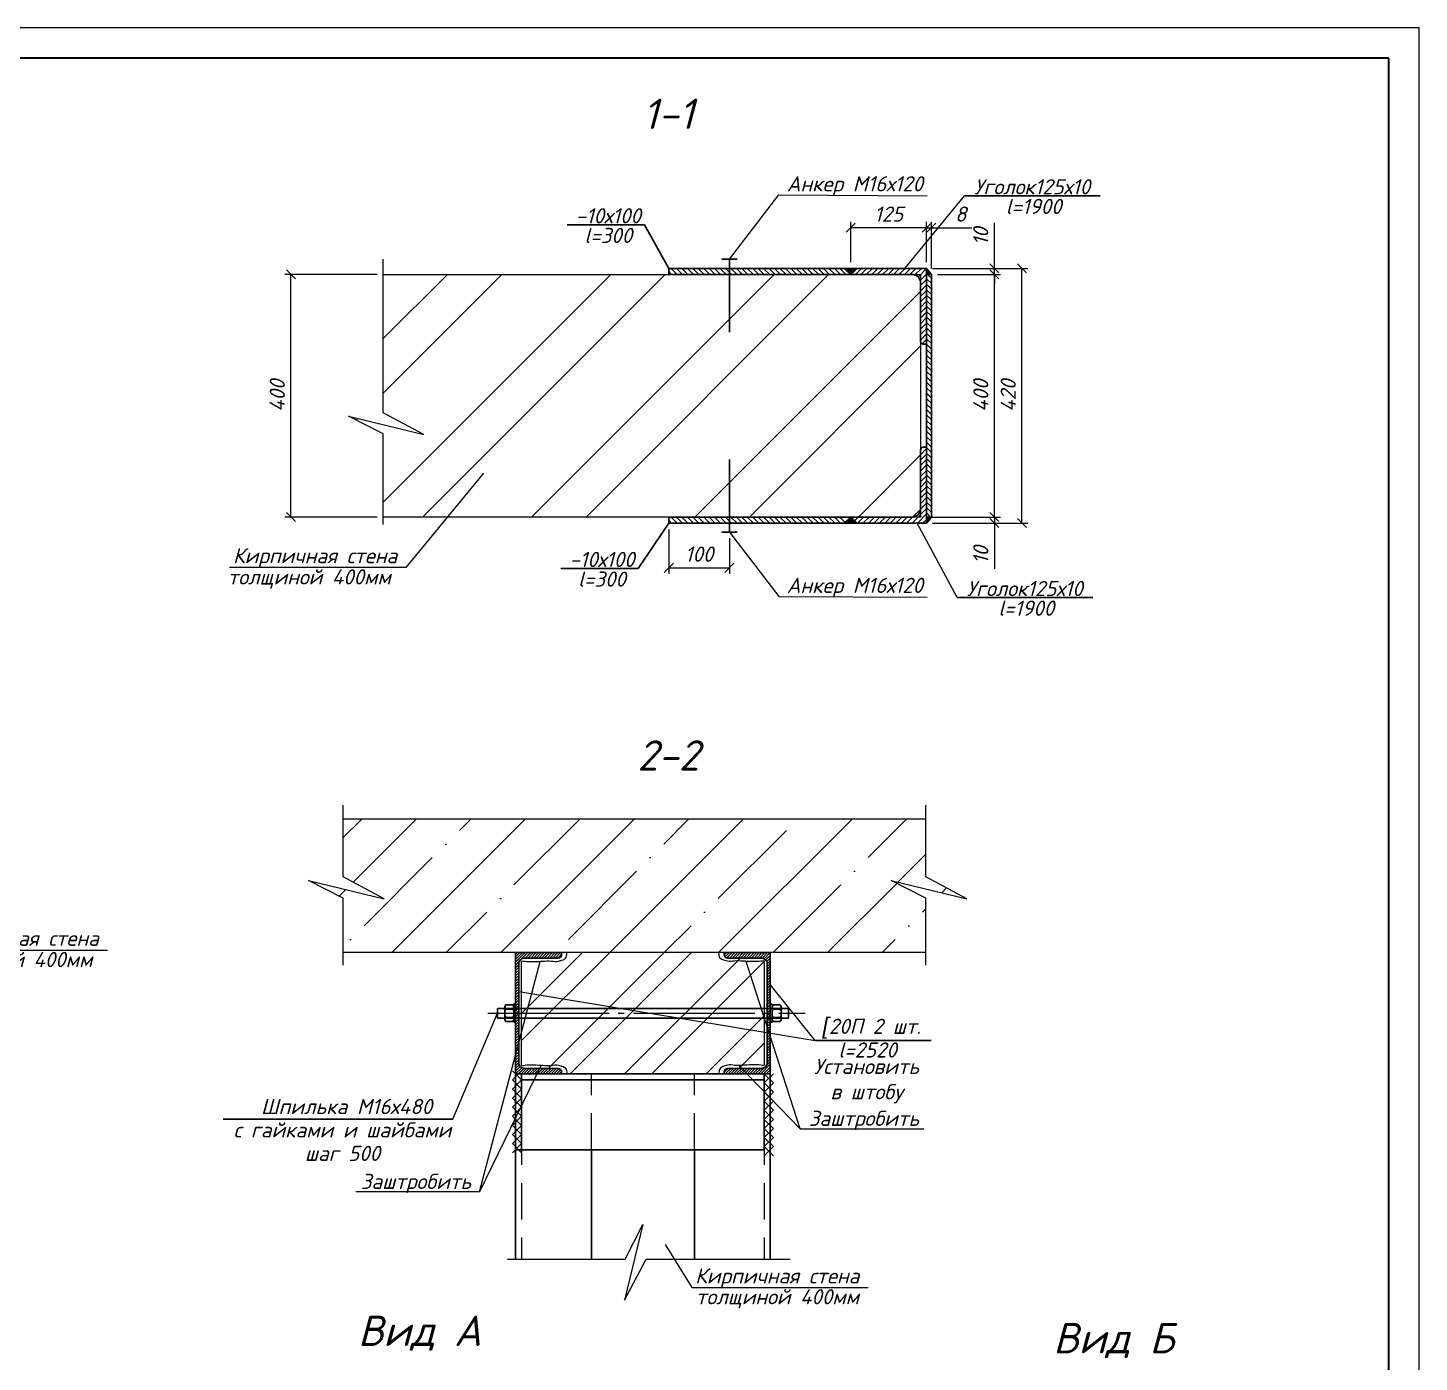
# Model space of a CAD drawing. Header units: millimetres. Extents: x 19346 to 188849, y 18183 to 1386204.
# Drawn here: x 129053 to 131347, y 27860 to 30060 of the extents above; entities that cross this region are included whole.
import ezdxf

# ---------------------------------------------------------------- set-up
doc = ezdxf.new("R2010")
doc.units = ezdxf.units.MM
doc.linetypes.add('GOST2.303 5', pattern=[24, 20, -1.5, 1, -1.5])
doc.linetypes.add('Пунктир 2мм', pattern=[3, 2, -1])
doc.layers.get('DEFPOINTS').update_dxf_attribs({"color": 1})
doc.layers.add('013', color=7, linetype='Continuous', lineweight=13)
doc.layers.add('030', color=7, linetype='Continuous', lineweight=30)
doc.styles.add('10', font='isocpeui.ttf', dxfattribs={"height": 25})
doc.styles.add('GOST', font='isocpeur.TTF')
doc.dimstyles.new('10', dxfattribs={"dimtxt": 37.5, "dimasz": 15, "dimexe": 10, "dimexo": 10, "dimgap": 10, "dimtad": 1, "dimtxsty": '10', "dimblk": 'OBLIQUE', "dimcen": 2.5, "dimadec": 0, "dimazin": 0, "dimtfac": 1, "dimtmove": 0, "dimatfit": 3, "dimfxl": 1, "dimlwd": 15, "dimlwe": 15, "dimarcsym": 0})
pattern_1 = [(135, (15736.067, 509.553), (-4.49012806, -4.49012806), [])]

# ---------------------------------------------------------------- blocks, each defined once
blk = doc.blocks.new('*U16')
at = {"color": 44, "lineweight": 20, "ltscale": 10}
for p, q in [((594, 420), (0, 420)), ((594, 0), (594, 420))]:
    blk.add_line(p, q, dxfattribs=at)
at = {"color": 137, "lineweight": 35, "ltscale": 10}
for p, q in [((589, 415), (20, 415)), ((589, 5), (589, 415))]:
    blk.add_line(p, q, dxfattribs=at)
at = {"color": 44, "lineweight": 13, "style": 'GOST', "oblique": 10, "width": 0.8}
for tag in ['ФОРМАТВЕРТ', 'ФОРМАТГОРИЗ']:
    blk.add_attdef(tag, (542.98, 1.6), '', height=2, dxfattribs=at)
blk = doc.blocks.new('*U174')
blk.add_lwpolyline([(-34.5, 90.5), (-29.1, 90.5, -0.414214), (-24.5, 85.9), (-24.5, -10.5, 0.414214), (-10.5, -24.5), (85.9, -24.5, -0.414214), (90.5, -29.1), (90.5, -34.5), (-34.5, -34.5)], format="xyb", close=True)
blk = doc.blocks.new('_OBLIQUE')
at = {"color": 0, "linetype": 'ByBlock'}
blk.add_line((-0.5, -0.5), (0.5, 0.5), dxfattribs=at)
blk = doc.blocks.new('*D291')
at = {"color": 0, "lineweight": 15, "ltscale": 100, "transparency": 16777216}
for p, q in [((129628.9, 29653.6), (129476.9, 29653.6)), ((129486.9, 29253.6), (129486.9, 29653.6)), ((129628.9, 29253.6), (129476.9, 29253.6))]:
    blk.add_line(p, q, dxfattribs=at)
at = {"layer": 'DEFPOINTS', "color": 0, "ltscale": 100, "transparency": 16777216}
for p in [(129486.9, 29653.6), (129638.9, 29653.6), (129638.9, 29253.6)]:
    blk.add_point(p, dxfattribs=at)
at = {"color": 0, "lineweight": 15, "ltscale": 100, "transparency": 16777216, "xscale": 15, "yscale": 15, "zscale": 15}
for p, rotation in [((129486.9, 29653.6), 90), ((129486.9, 29253.6), 270)]:
    blk.add_blockref('_OBLIQUE', p, dxfattribs=dict(at, rotation=rotation))
at = {"color": 0, "ltscale": 100, "transparency": 16777216, "insert": (129464.4, 29453.6), "char_height": 25, "attachment_point": 5, "rotation": 90, "style": '10'}
blk.add_mtext('400', dxfattribs=at)
blk = doc.blocks.new('*D292')
at = {"color": 0, "lineweight": 15, "ltscale": 100, "transparency": 16777216}
for p, q in [((130409.8, 29673.6), (130409.8, 29740.6)), ((130534.8, 29730.6), (130409.8, 29730.6)), ((130534.8, 29673.6), (130534.8, 29740.6))]:
    blk.add_line(p, q, dxfattribs=at)
at = {"layer": 'DEFPOINTS', "color": 0, "ltscale": 100, "transparency": 16777216}
for p in [(130409.8, 29730.6), (130409.8, 29663.6), (130534.8, 29663.6)]:
    blk.add_point(p, dxfattribs=at)
at = {"color": 0, "lineweight": 15, "ltscale": 100, "transparency": 16777216, "xscale": 15, "yscale": 15, "zscale": 15, "rotation": 180}
blk.add_blockref('_OBLIQUE', (130409.8, 29730.6), dxfattribs=at)
at = {"color": 0, "lineweight": 15, "ltscale": 100, "transparency": 16777216, "xscale": 15, "yscale": 15, "zscale": 15}
blk.add_blockref('_OBLIQUE', (130534.8, 29730.6), dxfattribs=at)
at = {"color": 0, "ltscale": 100, "transparency": 16777216, "insert": (130472.3, 29753.1), "char_height": 25, "attachment_point": 5, "style": '10'}
blk.add_mtext('125', dxfattribs=at)
blk = doc.blocks.new('*D293')
at = {"color": 0, "lineweight": 15, "ltscale": 100, "transparency": 16777216}
for p, q in [((130534.8, 29730.6), (130519.8, 29730.6)), ((130534.8, 29673.6), (130534.8, 29740.6)), ((130534.8, 29730.6), (130542.8, 29730.6)), ((130542.8, 29663.6), (130542.8, 29740.6)), ((130542.8, 29730.6), (130609.4, 29730.6))]:
    blk.add_line(p, q, dxfattribs=at)
at = {"layer": 'DEFPOINTS', "color": 0, "ltscale": 100, "transparency": 16777216}
for p in [(130542.8, 29730.6), (130534.8, 29663.6), (130542.8, 29653.6)]:
    blk.add_point(p, dxfattribs=at)
at = {"color": 0, "lineweight": 15, "ltscale": 100, "transparency": 16777216, "xscale": 15, "yscale": 15, "zscale": 15}
blk.add_blockref('_OBLIQUE', (130534.8, 29730.6), dxfattribs=at)
at = {"color": 0, "lineweight": 15, "ltscale": 100, "transparency": 16777216, "xscale": 15, "yscale": 15, "zscale": 15, "rotation": 180}
blk.add_blockref('_OBLIQUE', (130542.8, 29730.6), dxfattribs=at)
at = {"color": 0, "ltscale": 100, "transparency": 16777216, "insert": (130591.1, 29753.1), "char_height": 25, "attachment_point": 5, "style": '10'}
blk.add_mtext('8', dxfattribs=at)
blk = doc.blocks.new('*D294')
at = {"color": 0, "lineweight": 15, "ltscale": 100, "transparency": 16777216}
for p, q in [((130646.6, 29253.6), (130646.6, 29268.6)), ((130552.8, 29253.6), (130656.6, 29253.6)), ((130646.6, 29253.6), (130646.6, 29243.6)), ((130544.8, 29243.6), (130656.6, 29243.6)), ((130646.6, 29243.6), (130646.6, 29168.4))]:
    blk.add_line(p, q, dxfattribs=at)
at = {"layer": 'DEFPOINTS', "color": 0, "ltscale": 100, "transparency": 16777216}
for p in [(130542.8, 29253.6), (130534.8, 29243.6), (130646.6, 29243.6)]:
    blk.add_point(p, dxfattribs=at)
at = {"color": 0, "lineweight": 15, "ltscale": 100, "transparency": 16777216, "xscale": 15, "yscale": 15, "zscale": 15}
for p, rotation in [((130646.6, 29253.6), 270), ((130646.6, 29243.6), 90)]:
    blk.add_blockref('_OBLIQUE', p, dxfattribs=dict(at, rotation=rotation))
at = {"color": 0, "ltscale": 100, "transparency": 16777216, "insert": (130624.1, 29191), "char_height": 25, "attachment_point": 5, "rotation": 90, "style": '10'}
blk.add_mtext('10', dxfattribs=at)
blk = doc.blocks.new('*D295')
at = {"color": 0, "lineweight": 15, "ltscale": 100, "transparency": 16777216}
for p, q in [((130552.8, 29653.6), (130656.6, 29653.6)), ((130646.6, 29253.6), (130646.6, 29653.6)), ((130534.8, 29253.6), (130656.6, 29253.6))]:
    blk.add_line(p, q, dxfattribs=at)
at = {"layer": 'DEFPOINTS', "color": 0, "ltscale": 100, "transparency": 16777216}
for p in [(130542.8, 29653.6), (130646.6, 29653.6), (130524.8, 29253.6)]:
    blk.add_point(p, dxfattribs=at)
at = {"color": 0, "lineweight": 15, "ltscale": 100, "transparency": 16777216, "xscale": 15, "yscale": 15, "zscale": 15}
for p, rotation in [((130646.6, 29653.6), 90), ((130646.6, 29253.6), 270)]:
    blk.add_blockref('_OBLIQUE', p, dxfattribs=dict(at, rotation=rotation))
at = {"color": 0, "ltscale": 100, "transparency": 16777216, "insert": (130624.1, 29453.6), "char_height": 25, "attachment_point": 5, "rotation": 90, "style": '10'}
blk.add_mtext('400', dxfattribs=at)
blk = doc.blocks.new('*D264')
at = {"color": 0, "lineweight": 15, "ltscale": 100, "transparency": 16777216}
for p, q in [((130646.6, 29663.6), (130646.6, 29738.8)), ((130544.8, 29663.6), (130656.6, 29663.6)), ((130646.6, 29653.6), (130646.6, 29663.6)), ((130552.8, 29653.6), (130656.6, 29653.6)), ((130646.6, 29653.6), (130646.6, 29638.6))]:
    blk.add_line(p, q, dxfattribs=at)
at = {"layer": 'DEFPOINTS', "color": 0, "ltscale": 100, "transparency": 16777216}
for p in [(130534.8, 29663.6), (130646.6, 29663.6), (130542.8, 29653.6)]:
    blk.add_point(p, dxfattribs=at)
at = {"color": 0, "lineweight": 15, "ltscale": 100, "transparency": 16777216, "xscale": 15, "yscale": 15, "zscale": 15}
for p, rotation in [((130646.6, 29663.6), 270), ((130646.6, 29653.6), 90)]:
    blk.add_blockref('_OBLIQUE', p, dxfattribs=dict(at, rotation=rotation))
at = {"color": 0, "ltscale": 100, "transparency": 16777216, "insert": (130624.1, 29716.2), "char_height": 25, "attachment_point": 5, "rotation": 90, "style": '10'}
blk.add_mtext('10', dxfattribs=at)
blk = doc.blocks.new('*D265')
at = {"color": 0, "lineweight": 15, "ltscale": 100, "transparency": 16777216}
for p, q in [((130544.8, 29663.6), (130701.9, 29663.6)), ((130691.9, 29243.6), (130691.9, 29663.6)), ((130544.8, 29243.6), (130701.9, 29243.6))]:
    blk.add_line(p, q, dxfattribs=at)
at = {"layer": 'DEFPOINTS', "color": 0, "ltscale": 100, "transparency": 16777216}
for p in [(130534.8, 29663.6), (130691.9, 29663.6), (130534.8, 29243.6)]:
    blk.add_point(p, dxfattribs=at)
at = {"color": 0, "lineweight": 15, "ltscale": 100, "transparency": 16777216, "xscale": 15, "yscale": 15, "zscale": 15}
for p, rotation in [((130691.9, 29663.6), 90), ((130691.9, 29243.6), 270)]:
    blk.add_blockref('_OBLIQUE', p, dxfattribs=dict(at, rotation=rotation))
at = {"color": 0, "ltscale": 100, "transparency": 16777216, "insert": (130669.4, 29453.6), "char_height": 25, "attachment_point": 5, "rotation": 90, "style": '10'}
blk.add_mtext('420', dxfattribs=at)
blk = doc.blocks.new('*D297')
at = {"color": 0, "lineweight": 15, "ltscale": 100, "transparency": 16777216}
for p, q in [((130109.8, 29233.6), (130109.8, 29159.9)), ((130209.8, 29218.6), (130209.8, 29159.9)), ((130109.8, 29169.9), (130209.8, 29169.9))]:
    blk.add_line(p, q, dxfattribs=at)
at = {"layer": 'DEFPOINTS', "color": 0, "ltscale": 100, "transparency": 16777216}
for p in [(130109.8, 29243.6), (130209.8, 29228.6), (130209.8, 29169.9)]:
    blk.add_point(p, dxfattribs=at)
at = {"color": 0, "lineweight": 15, "ltscale": 100, "transparency": 16777216, "xscale": 15, "yscale": 15, "zscale": 15, "rotation": 180}
blk.add_blockref('_OBLIQUE', (130109.8, 29169.9), dxfattribs=at)
at = {"color": 0, "lineweight": 15, "ltscale": 100, "transparency": 16777216, "xscale": 15, "yscale": 15, "zscale": 15}
blk.add_blockref('_OBLIQUE', (130209.8, 29169.9), dxfattribs=at)
at = {"color": 0, "ltscale": 100, "transparency": 16777216, "insert": (130159.8, 29192.4), "char_height": 25, "attachment_point": 5, "style": '10'}
blk.add_mtext('100', dxfattribs=at)
blk = doc.blocks.new('*U310')
blk.add_lwpolyline([(-23, -100), (53, -100), (53, -96.5, 0.414214), (47.5, -91), (-8.3, -91, -0.414214), (-17.8, -81.5), (-17.8, 81.5, -0.414214), (-8.3, 91), (47.5, 91, 0.414214), (53, 96.5), (53, 100), (-23, 100)], format="xyb", close=True)
blk = doc.blocks.new('*U315')
at = {"color": 0, "linetype": 'ByBlock', "lineweight": -2}
for p, q in [((-7.4, 11), (-5.8, 13.9)), ((-7.4, 11), (-7.4, -11)), ((5.8, 13.9), (-5.8, 13.9)), ((-5.8, 6.9), (5.8, 6.9)), ((7.4, 11), (5.8, 13.9)), ((7.4, -11), (7.4, 11)), ((-7.4, -11), (-5.8, -13.9)), ((-5.8, -6.9), (5.8, -6.9)), ((5.8, -13.9), (-5.8, -13.9)), ((7.4, -11), (5.8, -13.9))]:
    blk.add_line(p, q, dxfattribs=at)
for centre, start, end in [((-1.7, 10.9), 179.278, 224.8196), ((-1.7, 2.9), 135.1804, 180.722), ((1.7, 10.9), 315.1804, 0.722), ((1.7, 2.9), 359.278, 44.8196), ((-1.7, -2.9), 179.278, 224.8196), ((-1.7, -10.9), 135.1804, 180.722), ((1.7, -2.9), 315.1804, 0.722), ((1.7, -10.9), 359.278, 44.8196)]:
    blk.add_arc(centre, 5.68, start, end, dxfattribs=at)
blk = doc.blocks.new('*U316')
at = {"color": 0, "linetype": 'ByBlock', "lineweight": 9}
for p, q in [((-1.5, 8.5), (1.5, 8.5)), ((-1.5, -8.5), (1.5, -8.5))]:
    blk.add_line(p, q, dxfattribs=at)
at = {"color": 0, "linetype": 'ByBlock', "lineweight": -2}
blk.add_lwpolyline([(-1.5, -15), (1.5, -15), (1.5, 15), (-1.5, 15)], close=True, dxfattribs=at)

msp = doc.modelspace()

# ---------------------------------------------------------------- hatches: boundary and pattern name
at = {"layer": '013', "ltscale": 100}
h = msp.add_hatch(dxfattribs=at)
h.set_pattern_fill('ANSI31', color=256, scale=2, angle=90)
h.set_pattern_definition(pattern_1)
h.paths.add_polyline_path([(130399.159, 29663.593), (130109.766, 29663.593), (130109.766, 29653.593), (130409.159, 29653.593)])
h = msp.add_hatch(color=256, dxfattribs=at)
h.dxf.hatch_style = 1
h.paths.add_polyline_path([(130399.159, 29663.593), (130420.372, 29663.593), (130409.766, 29652.987)])
h = msp.add_hatch(dxfattribs=at)
h.set_pattern_fill('ANSI31', color=256, scale=2)
h.set_pattern_definition([(45, (130522.686, 29651.117), (-4.49013, 4.49013), [])])
h.paths.add_polyline_path([(130524.766, 29653.593), (130510.766, 29653.593, -0.41421356), (130524.766, 29639.593)], flags=17)
h.paths.add_polyline_path([(130534.766, 29663.593), (130409.766, 29663.593), (130409.766, 29658.193, 0.41421356), (130414.366, 29653.593), (130510.766, 29653.593), (130524.766, 29653.593), (130524.766, 29543.193, 0.41421356), (130529.366, 29538.593), (130534.766, 29538.593)])
h = msp.add_hatch(color=256, dxfattribs=at)
h.dxf.hatch_style = 1
h.paths.add_polyline_path([(130542.766, 29653.593), (130534.766, 29653.593), (130534.766, 29663.593)])
h = msp.add_hatch(dxfattribs=at)
h.set_pattern_fill('ANSI32', color=256, scale=20)
h.set_pattern_definition([(45, (7953.71, 0), (-134.70384, 134.70384), []), (45, (8043.51, 0), (-134.70384, 134.70384), [])])
edge = h.paths.add_edge_path()
edge.add_arc((130510.766, 29639.593), 14, 0, 90)
edge.add_line((130510.766, 29653.593), (130414.366, 29653.593))
edge.add_line((130414.366, 29653.593), (130410.372, 29653.593))
edge.add_line((130410.372, 29653.593), (130409.766, 29652.987))
edge.add_line((130409.766, 29652.987), (130409.159, 29653.593))
edge.add_line((130409.159, 29653.593), (130109.766, 29653.593))
edge.add_line((130109.766, 29653.593), (129638.854, 29653.593))
edge.add_line((129638.854, 29653.593), (129638.854, 29425.662))
edge.add_line((129638.854, 29425.662), (129706.094, 29389.765))
edge.add_line((129706.094, 29389.765), (129581.562, 29419.677))
edge.add_line((129581.562, 29419.677), (129638.854, 29390.641))
edge.add_line((129638.854, 29390.641), (129638.854, 29253.593))
edge.add_line((129638.854, 29253.593), (130409.159, 29253.593))
edge.add_line((130409.159, 29253.593), (130409.766, 29294.2))
edge.add_line((130409.766, 29294.2), (130410.372, 29253.593))
edge.add_line((130410.372, 29253.593), (130510.766, 29253.593))
edge.add_arc((130510.766, 29267.593), 14, 270, 360)
edge.add_line((130524.766, 29267.593), (130524.766, 29403.993))
edge.add_line((130524.766, 29403.993), (130524.766, 29639.593))
h = msp.add_hatch(dxfattribs=at)
h.set_pattern_fill('ANSI31', color=256, scale=2, angle=90)
h.set_pattern_definition(pattern_1)
h.paths.add_polyline_path([(130542.766, 29653.593), (130534.766, 29653.593), (130534.766, 29253.593), (130542.766, 29253.593)])
h = msp.add_hatch(dxfattribs=at)
h.set_pattern_fill('ANSI31', color=256, scale=2)
h.set_pattern_definition([(45, (130523.2016, 29256.0276), (-4.49013, 4.49013), [])])
h.paths.add_polyline_path([(130524.766, 29267.593, -0.41421356), (130510.766, 29253.593), (130524.766, 29253.593)], flags=17)
h.paths.add_polyline_path([(130534.766, 29368.593), (130529.366, 29368.593, 0.41421356), (130524.766, 29363.993), (130524.766, 29267.593), (130524.766, 29253.593), (130414.366, 29253.593, 0.41421356), (130409.766, 29248.993), (130409.766, 29243.593), (130534.766, 29243.593)])
h = msp.add_hatch(dxfattribs=at)
h.set_pattern_fill('ANSI31', color=256, scale=2, angle=90)
h.set_pattern_definition([(135, (15736.067, 99.553), (-4.49012806, -4.49012806), [])])
h.paths.add_polyline_path([(130399.159, 29253.593), (130109.766, 29253.593), (130109.766, 29243.593), (130409.159, 29243.593)])
h = msp.add_hatch(color=256, dxfattribs=at)
h.dxf.hatch_style = 1
h.paths.add_polyline_path([(130399.159, 29243.593), (130420.372, 29243.593), (130409.766, 29254.2)])
h = msp.add_hatch(color=256, dxfattribs=at)
h.dxf.hatch_style = 1
h.paths.add_polyline_path([(130542.766, 29253.593), (130534.766, 29253.593), (130534.766, 29243.593)])
h = msp.add_hatch(dxfattribs=at)
h.set_pattern_fill('ANSI35', color=256, scale=20)
h.paths.add_polyline_path([(130533.762, 28625.18), (130476.47, 28654.216), (130601.002, 28624.304), (130533.762, 28660.201), (130533.762, 28755.46), (129573.213, 28755.46), (129573.213, 28660.201), (129640.453, 28624.304), (129515.922, 28654.216), (129573.213, 28625.18), (129573.213, 28535.46), (130533.762, 28535.46)])
h = msp.add_hatch(dxfattribs=at)
h.set_pattern_fill('ANSI31', color=256)
h.paths.add_polyline_path([(129933.167, 28531.96), (129933.167, 28535.46), (129857.167, 28535.46), (129857.167, 28335.46), (129933.167, 28335.46), (129933.167, 28338.96, 0.41421356), (129927.667, 28344.46), (129871.867, 28344.46, -0.41421356), (129862.367, 28353.96), (129862.367, 28516.96, -0.41421356), (129871.867, 28526.46), (129927.667, 28526.46, 0.41421356)])
h = msp.add_hatch(dxfattribs=at)
h.set_pattern_fill('ANSI32', color=256, scale=10)
h.paths.add_polyline_path([(130267.167, 28525.216, 0.13010982), (130262.467, 28526.46), (130206.667, 28526.46, -0.41421356), (130201.167, 28531.96), (130201.167, 28535.46), (129933.167, 28535.46), (129933.167, 28531.96, -0.41421356), (129927.667, 28526.46), (129871.867, 28526.46, 0.13010982), (129867.167, 28525.216), (129867.167, 28345.705, 0.13010982), (129871.867, 28344.46), (129927.667, 28344.46, -0.41421356), (129933.167, 28338.96), (129933.167, 28335.46), (130201.167, 28335.46), (130201.167, 28338.96, -0.41421356), (130206.667, 28344.46), (130262.467, 28344.46, 0.13010982), (130267.167, 28345.705)])
h = msp.add_hatch(dxfattribs=at)
h.set_pattern_fill('ANSI31', color=256)
h.paths.add_polyline_path([(130277.167, 28535.46), (130201.167, 28535.46), (130201.167, 28531.96, 0.41421356), (130206.667, 28526.46), (130262.467, 28526.46, -0.41421356), (130271.967, 28516.96), (130271.967, 28353.96, -0.41421356), (130262.467, 28344.46), (130206.667, 28344.46, 0.41421356), (130201.167, 28338.96), (130201.167, 28335.46), (130277.167, 28335.46)])

# ---------------------------------------------------------------- linework, layer by layer
at = {"ltscale": 100}
for p, q in [((130597.319, 29783.109), (130821.06, 29783.109)), ((130069.964, 29735.257), (129942.072, 29735.257)), ((130109.766, 29663.593), (130069.964, 29735.257)), ((130222.266, 29678.593), (130197.266, 29678.593)), ((130209.766, 29678.593), (130209.766, 29558.593)), ((130399.159, 29663.593), (130409.766, 29652.987)), ((130420.372, 29663.593), (130399.159, 29663.593)), ((130409.766, 29652.987), (130420.372, 29663.593)), ((130542.766, 29653.593), (130534.766, 29663.593)), ((130209.766, 29228.593), (130209.766, 29348.593)), ((130399.159, 29243.593), (130409.766, 29254.2)), ((130409.766, 29254.2), (130420.372, 29243.593)), ((130542.766, 29253.593), (130534.766, 29243.593)), ((130109.766, 29243.593), (130059.575, 29168.631)), ((130197.266, 29228.593), (130222.266, 29228.593)), ((130420.372, 29243.593), (130399.159, 29243.593)), ((130059.575, 29168.631), (129931.684, 29168.631)), ((130585.108, 29120.674), (130808.85, 29120.674)), ((130542.418, 28390.249), (130351.362, 28390.249)), ((129867.167, 28325.46), (129852.167, 28340.46)), ((129852.167, 28325.46), (129867.167, 28340.46)), ((130282.167, 28320.46), (130267.167, 28335.46)), ((130267.167, 28320.46), (130282.167, 28335.46)), ((129867.167, 28310.46), (129852.167, 28325.46)), ((129852.167, 28310.46), (129867.167, 28325.46)), ((129867.167, 28295.46), (129852.167, 28310.46)), ((129852.167, 28295.46), (129867.167, 28310.46)), ((130282.167, 28305.46), (130267.167, 28320.46)), ((130267.167, 28305.46), (130282.167, 28320.46)), ((130282.167, 28290.46), (130267.167, 28305.46)), ((130267.167, 28290.46), (130282.167, 28305.46)), ((129867.167, 28280.46), (129852.167, 28295.46)), ((129852.167, 28280.46), (129867.167, 28295.46)), ((130282.167, 28275.46), (130267.167, 28290.46)), ((130267.167, 28275.46), (130282.167, 28290.46)), ((129753.81, 28260.987), (129374.905, 28260.987)), ((129867.167, 28265.46), (129852.167, 28280.46)), ((129852.167, 28265.46), (129867.167, 28280.46)), ((129867.167, 28250.46), (129852.167, 28265.46)), ((129852.167, 28250.46), (129867.167, 28265.46)), ((130282.167, 28260.46), (130267.167, 28275.46)), ((130267.167, 28260.46), (130282.167, 28275.46)), ((130282.167, 28245.46), (130267.167, 28260.46)), ((130267.167, 28245.46), (130282.167, 28260.46)), ((129867.167, 28235.46), (129852.167, 28250.46)), ((129852.167, 28235.46), (129867.167, 28250.46)), ((129867.167, 28220.46), (129852.167, 28235.46)), ((129852.167, 28220.46), (129867.167, 28235.46)), ((130282.167, 28230.46), (130267.167, 28245.46)), ((130267.167, 28230.46), (130282.167, 28245.46)), ((129867.167, 28205.46), (129852.167, 28220.46)), ((129852.167, 28205.46), (129867.167, 28220.46)), ((130282.167, 28215.46), (130267.167, 28230.46)), ((130267.167, 28215.46), (130282.167, 28230.46)), ((130282.167, 28200.46), (130267.167, 28215.46)), ((130267.167, 28200.46), (130282.167, 28215.46)), ((129857.167, 28210.46), (130267.167, 28210.46))]:
    msp.add_line(p, q, dxfattribs=at)
at = {"layer": '013', "ltscale": 100}
for p, q in [((130499.01, 29663.593), (130597.319, 29783.109)), ((130585.108, 29120.674), (130519.089, 29243.593)), ((130533.762, 28755.46), (129573.213, 28755.46)), ((130533.762, 28535.46), (129573.213, 28535.46)), ((129797.728, 28141.054), (129897.994, 28520.982)), ((129867.167, 28349.225), (129867.167, 28521.695)), ((130326.606, 28245.076), (130237.454, 28520.911)), ((130267.167, 28521.695), (130267.167, 28349.225)), ((129862.367, 28471.105), (130351.362, 28390.249)), ((130351.362, 28390.249), (130277.167, 28482.697)), ((129753.81, 28260.987), (129827.167, 28435.46)), ((129899.601, 28349.832), (129797.728, 28141.054)), ((130224.733, 28349.832), (130326.606, 28245.076)), ((130326.606, 28245.076), (130530.203, 28245.076)), ((129797.728, 28141.054), (129594.131, 28141.054))]:
    msp.add_line(p, q, dxfattribs=at)
at = {"layer": '013', "linetype": 'GOST2.303 5', "ltscale": 10}
msp.add_line((129811.475, 28435.46), (130334.464, 28435.46), dxfattribs=at)
at = {"layer": '013', "linetype": 'Пунктир 2мм', "ltscale": 30}
for p, q in [((129867.167, 28335.46), (129867.167, 28029.827)), ((129982.167, 28210.46), (129982.167, 28335.46)), ((130152.167, 28210.46), (130152.167, 28335.46)), ((130267.167, 28335.46), (130267.167, 28029.827))]:
    msp.add_line(p, q, dxfattribs=at)
at = {"layer": '013', "ltscale": 100}
for points in [[(130209.766, 29678.593), (130291.093, 29784.628), (130535.742, 29783.414)], [(129638.854, 29241.016), (129638.854, 29390.641), (129581.562, 29419.677), (129706.094, 29389.765), (129638.854, 29425.662), (129638.854, 29678.517)], [(129638.854, 29653.593), (130524.766, 29653.593), (130524.766, 29253.593), (129638.854, 29253.593)], [(129804.287, 29325.883), (129676.371, 29170.516), (129385.718, 29170.516)], [(130209.766, 29228.593), (130291.093, 29122.551), (130535.742, 29121.338)], [(129573.213, 28514.892), (129573.213, 28625.18), (129515.922, 28654.216), (129640.453, 28624.304), (129573.213, 28660.201), (129573.213, 28778.656)], [(130533.762, 28514.892), (130533.762, 28625.18), (130476.47, 28654.216), (130601.002, 28624.304), (130533.762, 28660.201), (130533.762, 28778.656)], [(128765.856, 28416.616), (128893.773, 28539.663), (129184.426, 28539.663)], [(129843.924, 28029.827), (130037.755, 28029.827), (130066.791, 28087.119), (130036.879, 27962.587), (130072.776, 28029.827), (130309.812, 28029.827)], [(130103.653, 28054.054), (130147.58, 27983.026), (130438.232, 27983.026)]]:
    msp.add_lwpolyline(points, dxfattribs=at)
for points in [[(129867.167, 28521.695), (129878.807, 28520.619), (129895.615, 28520.834), (129902.079, 28521.265), (129916.085, 28521.48), (129927.936, 28521.049), (129931.6, 28522.341), (129935.478, 28523.418), (129938.495, 28525.14), (129941.727, 28531.815), (129941.727, 28535.46)], [(130267.167, 28521.695), (130255.527, 28520.619), (130238.719, 28520.834), (130232.255, 28521.265), (130218.249, 28521.48), (130206.398, 28521.049), (130202.735, 28522.341), (130198.856, 28523.418), (130195.839, 28525.14), (130192.607, 28531.815), (130192.607, 28535.46)], [(129867.167, 28349.225), (129878.807, 28350.302), (129895.615, 28350.087), (129902.079, 28349.656), (129916.085, 28349.441), (129927.936, 28349.871), (129931.6, 28348.58), (129935.478, 28347.503), (129938.495, 28345.781), (129941.727, 28339.106), (129941.727, 28335.46)], [(130267.167, 28349.225), (130255.527, 28350.302), (130238.719, 28350.087), (130232.255, 28349.656), (130218.249, 28349.441), (130206.398, 28349.871), (130202.735, 28348.58), (130198.856, 28347.503), (130195.839, 28345.781), (130192.607, 28339.106), (130192.607, 28335.46)]]:
    msp.add_spline(points, degree=3, dxfattribs=at)
at = {"layer": '030', "ltscale": 100}
for p, q in [((129827.167, 28443.46), (130307.167, 28443.46)), ((129827.167, 28443.46), (129827.167, 28427.46)), ((130307.167, 28443.46), (130307.167, 28427.46)), ((129827.167, 28427.46), (130307.167, 28427.46)), ((129857.167, 28335.46), (129857.167, 28029.827)), ((129857.167, 28335.46), (129982.167, 28335.46)), ((129867.167, 28335.46), (130267.167, 28335.46)), ((129867.167, 28210.46), (129867.167, 28335.46)), ((130152.167, 28335.46), (130277.167, 28335.46)), ((130267.167, 28210.46), (130267.167, 28335.46)), ((130277.167, 28335.46), (130277.167, 28029.827)), ((129867.167, 28325.46), (130267.167, 28325.46)), ((129867.167, 28210.46), (130267.167, 28210.46)), ((129982.167, 28210.46), (129982.167, 28029.827)), ((130152.167, 28210.46), (130152.167, 28029.827))]:
    msp.add_line(p, q, dxfattribs=at)
for points in [[(130409.766, 29663.593), (130109.766, 29663.593), (130109.766, 29653.593), (130409.766, 29653.593), (130409.766, 29663.593)], [(130534.766, 29293.593), (130534.766, 29253.593), (130542.766, 29253.593), (130542.766, 29653.593), (130534.766, 29653.593), (130534.766, 29293.593)], [(130409.766, 29243.593), (130109.766, 29243.593), (130109.766, 29253.593), (130409.766, 29253.593), (130409.766, 29243.593)]]:
    msp.add_lwpolyline(points, dxfattribs=at)

# ---------------------------------------------------------------- block references
at = {"xscale": 10, "yscale": 10, "zscale": 10}
msp.add_blockref('*U16', (125406.837, 25860.225), dxfattribs=at)
at = {"layer": '030', "xscale": -1, "rotation": 90}
msp.add_blockref('*U174', (130500.266, 29629.093), dxfattribs=at)
at = {"layer": '030', "rotation": 90}
msp.add_blockref('*U174', (130500.266, 29278.093), dxfattribs=at)
at = {"layer": '030'}
for name, p in [('*U310', (129880.167, 28435.46)), ('*U315', (129846.767, 28435.46)), ('*U316', (129855.667, 28435.46)), ('*U316', (130278.667, 28435.46)), ('*U315', (130287.567, 28435.46))]:
    msp.add_blockref(name, p, dxfattribs=at)
at = {"layer": '030', "xscale": -1}
msp.add_blockref('*U310', (130254.167, 28435.46), dxfattribs=at)

# ---------------------------------------------------------------- texts
at = {"color": 0, "lineweight": 9, "attachment_point": 5, "style": '10'}
for s, insert, char_height, width in [('\\pxi1.23419;1-1', (130078.151, 29918.415), 50, 2395.44136), ('\\pxi1.23419;Кирпичная стена ', (129511.283, 29186.535), 25, 2395.44136), ('\\pxi1.23419;толщиной 400мм', (129501.595, 29151.467), 25, 2395.44136), ('\\pxi1.23419;2-2', (130078.151, 28860.48), 50, 2395.44136), ('\\pxi1.23419;Кирпичная стена ', (129019.338, 28555.682), 25, 2395.44136), ('\\pxi1.23419;толщиной 400мм', (129009.65, 28520.615), 25, 2395.44136), ('\\pxi1.23419;Кирпичная стена ', (130273.144, 27999.045), 25, 2395.44136), ('\\pxi1.23419;толщиной 400мм', (130273.486, 27964.604), 25, 2395.44136), ('\\pxi1.23419;Вид А', (129668.244, 27907.904), 50, 295.72287), ('\\pxi1.23419;Вид Б', (130812.348, 27895.756), 50, 295.72287)]:
    msp.add_mtext(s, dxfattribs=dict(at, insert=insert, char_height=char_height, width=width))
at = {"ltscale": 100, "char_height": 25, "attachment_point": 5, "style": '10'}
for s, insert in [('Анкер М16х120', (130416.594, 29799.664)), ('Уголок125х10', (130708.869, 29798.146)), ('l=1900', (130711.276, 29765.771)), ('-10х100', (130010.065, 29750.294)), ('l=300', (130010.065, 29717.919)), ('-10х100', (129999.677, 29183.667)), ('l=300', (129999.677, 29151.293)), ('Анкер М16х120', (130416.594, 29137.588)), ('Уголок125х10', (130696.659, 29135.71)), ('l=1900', (130699.066, 29103.336)), ('{\\fArial|b0|i1|c204|p34;\\H1.08333x;[}20П 2 шт.', (130444.299, 28410.9)), ('l=2520 ', (130437.51, 28374.88)), ('Установить \\Pв штобу', (130435.841, 28323.506)), ('Шпилька М16х480', (129578.607, 28281.638)), ('Заштробить', (130431.441, 28258.789)), ('с гайками и шайбами', (129571.818, 28243.082)), ('шаг 500', (129571.818, 28204.382)), ('Заштробить', (129692.893, 28154.768))]:
    msp.add_mtext(s, dxfattribs=dict(at, insert=insert))

# ---------------------------------------------------------------- dimensions: what is measured, and where the dimension line sits
at = {"ltscale": 100}
for base, p1, p2, picture, middle in [((130409.766, 29730.572), (130534.766, 29663.593), (130409.766, 29663.593), '*D292', (130472.266, 29753.072)), ((130542.766, 29730.572), (130534.766, 29663.593), (130542.766, 29653.593), '*D293', (130591.08, 29753.072)), ((130209.766, 29169.922), (130109.766, 29243.593), (130209.766, 29228.593), '*D297', (130159.766, 29192.422))]:
    dim = msp.add_linear_dim(base=base, p1=p1, p2=p2, dimstyle='10', dxfattribs=at)
    dim.commit()
    dim.dimension.update_dxf_attribs({"geometry": picture, "text_midpoint": middle})
for base, p1, p2, picture, middle in [((130646.632, 29663.593), (130542.766, 29653.593), (130534.766, 29663.593), '*D264', (130624.132, 29716.178)), ((129486.899, 29653.593), (129638.854, 29253.593), (129638.854, 29653.593), '*D291', (129464.399, 29453.593)), ((130646.632, 29653.593), (130524.766, 29253.593), (130542.766, 29653.593), '*D295', (130624.132, 29453.593)), ((130691.856, 29663.593), (130534.766, 29243.593), (130534.766, 29663.593), '*D265', (130669.356, 29453.593)), ((130646.632, 29243.593), (130542.766, 29253.593), (130534.766, 29243.593), '*D294', (130624.132, 29191.008))]:
    dim = msp.add_linear_dim(base=base, p1=p1, p2=p2, angle=90, dimstyle='10', dxfattribs=at)
    dim.commit()
    dim.dimension.update_dxf_attribs({"geometry": picture, "text_midpoint": middle})

doc.saveas('drawing.dxf')
